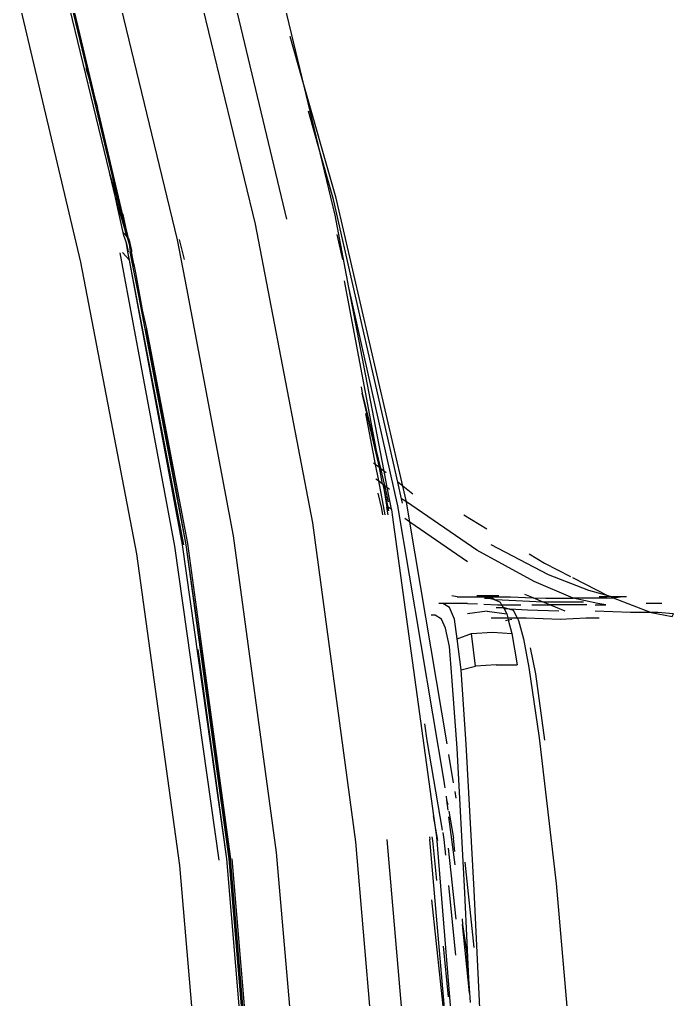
# Model space of a CAD drawing. Header units: millimetres. Extents: x -41292 to 298682, y -22072 to 33155.
# Drawn here: x 26292.5 to 26342.6, y -4276.6 to -4201.4 of the extents above; entities that cross this region are included whole.
import ezdxf

# ---------------------------------------------------------------- set-up
doc = ezdxf.new("R2010")
doc.units = ezdxf.units.MM

# ---------------------------------------------------------------- blocks, each defined once
blk = doc.blocks.new('rmfnasesx')
for p, q in [((53774.928, 11316.794), (53777.391, 11306.545)), ((53773.828, 11295.294), (53768.828, 11315.994)), ((53771.228, 11316.494), (53776.228, 11295.694)), ((53762.928, 11314.394), (53767.828, 11294.094)), ((53762.636, 11299.307), (53759.228, 11313.294)), ((53761.135, 11306.209), (53759.428, 11313.394)), ((53761.655, 11304.439), (53759.528, 11313.394)), ((53760.428, 11292.394), (53755.728, 11312.294)), ((53777.391, 11306.545), (53776.487, 11309.717)), ((53760.82, 11307.281), (53761.135, 11306.209)), ((53761.135, 11306.209), (53761.655, 11304.439)), ((53763.362, 11296.838), (53761.135, 11306.209)), ((53780.028, 11297.294), (53777.391, 11306.545)), ((53777.391, 11306.545), (53778.623, 11301.42)), ((53761.655, 11304.439), (53761.712, 11304.248)), ((53763.64, 11296.088), (53761.712, 11304.248)), ((53778.623, 11301.42), (53777.896, 11303.974)), ((53779.828, 11297.194), (53778.623, 11301.42)), ((53778.623, 11301.42), (53779.928, 11295.994)), ((53762.664, 11299.181), (53762.636, 11299.307)), ((53763.362, 11296.838), (53762.664, 11299.181)), ((53763.079, 11297.358), (53762.664, 11299.181)), ((53763.079, 11297.358), (53763.355, 11296.42)), ((53763.27, 11296.519), (53763.079, 11297.358)), ((53784.76, 11275.509), (53779.828, 11297.194)), ((53785.147, 11275.204), (53780.028, 11297.294)), ((53763.355, 11296.42), (53763.27, 11296.519)), ((53763.691, 11294.673), (53763.27, 11296.519)), ((53763.355, 11296.42), (53763.906, 11294.547)), ((53763.502, 11296.249), (53763.355, 11296.42)), ((53763.502, 11296.249), (53763.362, 11296.838)), ((53763.552, 11296.19), (53763.502, 11296.249)), ((53763.64, 11296.088), (53763.552, 11296.19)), ((53763.882, 11295.068), (53763.552, 11296.19)), ((53763.906, 11294.547), (53763.552, 11296.19)), ((53763.668, 11296.055), (53763.64, 11296.088)), ((53763.882, 11295.068), (53763.668, 11296.055)), ((53779.928, 11295.994), (53780.989, 11290.446)), ((53763.997, 11294.676), (53763.882, 11295.068)), ((53778.228, 11272.394), (53773.828, 11295.294)), ((53763.962, 11294.355), (53763.691, 11294.673)), ((53763.768, 11294.333), (53763.691, 11294.673)), ((53763.768, 11294.333), (53763.928, 11293.794)), ((53763.906, 11294.547), (53763.962, 11294.355)), ((53763.962, 11294.355), (53764.128, 11293.794)), ((53764.086, 11294.211), (53763.962, 11294.355)), ((53764.086, 11294.211), (53763.997, 11294.676)), ((53764.117, 11294.174), (53764.086, 11294.211)), ((53764.117, 11294.174), (53764.328, 11293.294)), ((53768.38, 11292.594), (53768.008, 11294.141)), ((53780.08, 11294.52), (53780.508, 11292.6)), ((53763.928, 11293.794), (53764.07, 11293.194)), ((53764.028, 11293.194), (53763.928, 11293.794)), ((53764.128, 11293.794), (53764.228, 11293.194)), ((53767.828, 11294.094), (53768.531, 11290.382)), ((53763.428, 11293.094), (53767.628, 11270.594)), ((53764.16, 11292.533), (53763.636, 11293.128)), ((53764.16, 11292.533), (53764.028, 11293.194)), ((53764.408, 11292.251), (53764.228, 11293.194)), ((53764.228, 11293.194), (53764.529, 11292.113)), ((53764.328, 11293.294), (53764.328, 11293.194)), ((53764.529, 11292.113), (53764.328, 11293.194)), ((53764.728, 11269.994), (53760.428, 11292.394)), ((53768.328, 11270.694), (53764.16, 11292.533)), ((53768.228, 11270.694), (53764.16, 11292.533)), ((53764.529, 11292.113), (53764.408, 11292.251)), ((53764.87, 11289.832), (53764.408, 11292.251)), ((53764.56, 11292.078), (53764.529, 11292.113)), ((53764.659, 11291.561), (53764.56, 11292.078)), ((53765.265, 11288.171), (53764.659, 11291.561)), ((53768.598, 11290.303), (53768.531, 11290.382)), ((53768.531, 11290.382), (53772.128, 11271.394)), ((53780.649, 11290.964), (53783.101, 11277.935)), ((53780.989, 11290.446), (53784.728, 11273.694)), ((53780.989, 11290.446), (53783.684, 11276.358)), ((53764.87, 11289.832), (53765.265, 11288.171)), ((53768.528, 11270.694), (53764.87, 11289.832)), ((53765.265, 11288.171), (53765.476, 11287.285)), ((53768.528, 11270.694), (53765.476, 11287.285)), ((53765.476, 11287.285), (53768.628, 11270.794)), ((53781.955, 11282.811), (53782.033, 11282.325)), ((53782.033, 11282.325), (53783.101, 11277.935)), ((53783.348, 11276.623), (53782.033, 11282.325)), ((53782.279, 11280.787), (53783.028, 11276.875)), ((53783.101, 11277.935), (53783.424, 11276.563)), ((53783.101, 11277.935), (53783.348, 11276.623)), ((53783.028, 11276.875), (53782.888, 11276.985)), ((53783.028, 11276.875), (53783.272, 11275.598)), ((53783.348, 11276.623), (53783.028, 11276.875)), ((53783.424, 11276.563), (53783.348, 11276.623)), ((53783.587, 11275.353), (53783.348, 11276.623)), ((53783.424, 11276.563), (53783.735, 11275.238)), ((53783.684, 11276.358), (53783.424, 11276.563)), ((53783.859, 11276.219), (53783.684, 11276.358)), ((53783.684, 11276.358), (53783.927, 11275.089)), ((53783.272, 11275.598), (53783.087, 11275.742)), ((53783.272, 11275.598), (53783.77, 11272.994)), ((53783.587, 11275.353), (53783.272, 11275.598)), ((53783.634, 11275.316), (53783.587, 11275.353)), ((53785.147, 11275.204), (53784.76, 11275.509)), ((53785.049, 11274.237), (53784.76, 11275.509)), ((53783.528, 11273.494), (53783.26, 11274.667)), ((53784.028, 11273.594), (53783.634, 11275.316)), ((53783.634, 11275.316), (53783.928, 11273.594)), ((53783.735, 11275.238), (53783.634, 11275.316)), ((53783.735, 11275.238), (53784.028, 11273.994)), ((53783.927, 11275.089), (53783.735, 11275.238)), ((53784.128, 11274.933), (53783.927, 11275.089)), ((53783.927, 11275.089), (53784.242, 11273.442)), ((53785.428, 11273.994), (53785.147, 11275.204)), ((53785.921, 11274.594), (53785.147, 11275.204)), ((53785.428, 11273.994), (53785.049, 11274.237)), ((53785.128, 11273.894), (53785.049, 11274.237)), ((53785.688, 11272.446), (53785.428, 11273.994)), ((53790.821, 11270.294), (53785.428, 11273.994)), ((53783.612, 11272.994), (53783.528, 11273.494)), ((53784.031, 11272.994), (53783.928, 11273.594)), ((53784.074, 11273.317), (53784.028, 11273.594)), ((53784.242, 11273.442), (53784.028, 11273.594)), ((53784.276, 11273.418), (53784.242, 11273.442)), ((53784.276, 11273.418), (53784.328, 11272.994)), ((53784.728, 11273.694), (53788.328, 11252.394)), ((53781.528, 11247.894), (53778.228, 11272.394)), ((53784.328, 11272.994), (53787.508, 11249.888)), ((53785.666, 11272.461), (53785.302, 11272.711)), ((53790.121, 11269.394), (53785.688, 11272.446)), ((53788.545, 11255.435), (53785.688, 11272.446)), ((53789.821, 11272.994), (53791.592, 11271.937)), ((53772.128, 11271.394), (53775.428, 11247.094)), ((53767.628, 11270.594), (53771.028, 11246.494)), ((53771.628, 11246.594), (53768.228, 11270.694)), ((53771.928, 11246.594), (53768.528, 11270.694)), ((53771.828, 11246.594), (53768.528, 11270.694)), ((53768.628, 11270.794), (53771.928, 11246.594)), ((53795.221, 11267.894), (53790.821, 11270.294)), ((53796.321, 11268.394), (53791.921, 11270.694)), ((53768.028, 11246.094), (53764.728, 11269.994)), ((53794.837, 11270), (53796.021, 11269.294)), ((53796.021, 11269.294), (53798.023, 11268.272)), ((53798.221, 11266.594), (53795.221, 11267.894)), ((53799.421, 11267.194), (53796.321, 11268.394)), ((53798.165, 11268.2), (53800.921, 11266.794)), ((53800.921, 11266.794), (53799.421, 11267.194)), ((53789.321, 11266.694), (53788.921, 11266.794)), ((53789.321, 11266.694), (53793.421, 11266.694)), ((53792.521, 11266.794), (53790.821, 11266.794)), ((53791.421, 11266.594), (53791.621, 11266.594)), ((53791.621, 11266.594), (53792.021, 11266.594)), ((53792.121, 11266.494), (53791.621, 11266.594)), ((53792.021, 11266.594), (53792.234, 11266.487)), ((53792.234, 11266.487), (53792.121, 11266.494)), ((53792.234, 11266.487), (53792.621, 11266.294)), ((53793.821, 11266.394), (53792.234, 11266.487)), ((53793.421, 11266.694), (53795.15, 11266.63)), ((53795.912, 11266.31), (53793.821, 11266.394)), ((53795.15, 11266.63), (53794.521, 11266.894)), ((53795.15, 11266.63), (53796.121, 11266.594)), ((53795.912, 11266.31), (53795.15, 11266.63)), ((53796.321, 11266.294), (53795.912, 11266.31)), ((53796.428, 11266.094), (53795.912, 11266.31)), ((53796.121, 11266.594), (53798.221, 11266.594)), ((53800.121, 11266.194), (53798.221, 11266.594)), ((53800.821, 11266.594), (53798.221, 11266.594)), ((53801.174, 11266.694), (53800.221, 11266.694)), ((53800.821, 11266.594), (53801.305, 11266.642)), ((53801.174, 11266.694), (53800.921, 11266.794)), ((53801.174, 11266.694), (53801.305, 11266.642)), ((53801.821, 11266.694), (53801.174, 11266.694)), ((53801.305, 11266.642), (53801.821, 11266.694)), ((53801.305, 11266.642), (53804.221, 11265.494)), ((53802.321, 11266.694), (53801.821, 11266.694)), ((53788.221, 11266.194), (53787.921, 11266.194)), ((53788.721, 11265.894), (53788.221, 11266.194)), ((53790.121, 11266.194), (53788.221, 11266.194)), ((53789.121, 11264.994), (53788.721, 11265.894)), ((53790.121, 11266.194), (53790.887, 11266.16)), ((53791.621, 11265.594), (53790.121, 11265.394)), ((53791.378, 11266.139), (53792.421, 11266.094)), ((53791.621, 11265.594), (53793.121, 11265.394)), ((53792.321, 11265.894), (53792.843, 11265.894)), ((53792.421, 11266.094), (53792.732, 11266.094)), ((53792.621, 11266.294), (53792.732, 11266.094)), ((53792.732, 11266.094), (53794.206, 11266.094)), ((53792.732, 11266.094), (53792.843, 11265.894)), ((53792.843, 11265.894), (53792.921, 11265.894)), ((53792.843, 11265.894), (53792.921, 11265.794)), ((53792.921, 11265.894), (53793.355, 11265.77)), ((53793.355, 11265.77), (53792.921, 11265.794)), ((53792.921, 11265.794), (53793.121, 11265.394)), ((53793.355, 11265.77), (53793.621, 11265.694)), ((53794.721, 11265.694), (53793.355, 11265.77)), ((53793.621, 11265.694), (53793.921, 11265.094)), ((53797.121, 11265.594), (53794.721, 11265.694)), ((53795.058, 11266.094), (53796.428, 11266.094)), ((53799.021, 11266.294), (53796.321, 11266.294)), ((53797.621, 11265.594), (53796.428, 11266.094)), ((53799.278, 11266.094), (53796.428, 11266.094)), ((53799.921, 11266.094), (53800.721, 11266.094)), ((53802.621, 11265.494), (53799.921, 11265.594)), ((53800.721, 11266.094), (53800.121, 11266.194)), ((53805.021, 11266.194), (53803.821, 11266.194)), ((53787.621, 11265.294), (53787.321, 11265.294)), ((53788.121, 11264.994), (53787.621, 11265.294)), ((53788.421, 11264.294), (53788.121, 11264.994)), ((53789.321, 11263.494), (53789.121, 11264.994)), ((53791.921, 11265.094), (53793.201, 11265.094)), ((53793.021, 11264.894), (53793.242, 11264.938)), ((53793.121, 11265.394), (53793.201, 11265.094)), ((53793.201, 11265.094), (53793.242, 11264.938)), ((53793.201, 11265.094), (53793.921, 11265.094)), ((53793.242, 11264.938), (53793.521, 11264.994)), ((53793.242, 11264.938), (53793.521, 11263.894)), ((53793.921, 11265.094), (53794.021, 11264.894)), ((53793.921, 11265.094), (53794.621, 11265.094)), ((53794.021, 11264.894), (53794.421, 11263.494)), ((53794.621, 11265.094), (53797.221, 11264.994)), ((53797.221, 11264.994), (53799.221, 11265.094)), ((53799.221, 11265.094), (53800.221, 11265.094)), ((53804.221, 11265.494), (53802.621, 11265.494)), ((53804.221, 11265.494), (53805.821, 11265.194)), ((53804.721, 11265.494), (53804.221, 11265.494)), ((53805.921, 11265.394), (53804.721, 11265.494)), ((53805.821, 11265.194), (53805.921, 11265.394)), ((53788.721, 11262.894), (53788.421, 11264.294)), ((53789.321, 11263.494), (53790.421, 11263.894)), ((53789.621, 11261.094), (53789.321, 11263.494)), ((53790.421, 11263.894), (53792.021, 11263.994)), ((53790.721, 11261.394), (53790.421, 11263.894)), ((53792.021, 11263.994), (53793.521, 11263.894)), ((53793.521, 11263.894), (53793.921, 11261.494)), ((53794.421, 11263.494), (53794.821, 11261.294)), ((53771.628, 11246.594), (53769.428, 11262.66)), ((53788.921, 11260.594), (53788.721, 11262.894)), ((53794.921, 11262.794), (53795.321, 11260.794)), ((53789.621, 11261.094), (53790.721, 11261.394)), ((53790.021, 11255.394), (53789.621, 11261.094)), ((53792.321, 11261.494), (53790.721, 11261.394)), ((53792.321, 11261.494), (53793.921, 11261.494)), ((53794.821, 11261.294), (53795.621, 11255.894)), ((53789.321, 11255.094), (53788.921, 11260.594)), ((53795.321, 11260.794), (53796.021, 11255.694)), ((53787.019, 11255.677), (53786.833, 11256.96)), ((53795.621, 11255.894), (53796.921, 11244.694)), ((53788.204, 11248.808), (53787.019, 11255.677)), ((53789.921, 11243.994), (53789.321, 11255.094)), ((53790.621, 11244.194), (53790.021, 11255.394)), ((53789.051, 11252.424), (53788.682, 11254.617)), ((53788.328, 11252.394), (53788.357, 11252.17)), ((53788.357, 11252.17), (53788.371, 11252.085)), ((53788.371, 11252.085), (53788.372, 11252.058)), ((53788.486, 11251.404), (53788.499, 11251.094)), ((53789.245, 11251.267), (53789.163, 11251.756)), ((53788.499, 11251.094), (53788.597, 11250.347)), ((53788.499, 11251.094), (53788.593, 11250.772)), ((53787.828, 11247.994), (53787.508, 11249.888)), ((53787.508, 11249.888), (53787.728, 11248.294)), ((53788.667, 11249.818), (53789.152, 11246.138)), ((53788.679, 11250.261), (53789.028, 11248.194)), ((53787.2, 11248.294), (53787.228, 11248.094)), ((53787.377, 11248.294), (53787.428, 11247.994)), ((53787.728, 11248.294), (53789.115, 11231.254)), ((53788.328, 11248.094), (53788.237, 11248.62)), ((53783.728, 11222.294), (53781.528, 11247.894)), ((53783.928, 11248.094), (53786.128, 11222.394)), ((53788.361, 11234.849), (53787.228, 11248.094)), ((53787.428, 11247.994), (53787.736, 11244.934)), ((53788.449, 11246.884), (53788.328, 11248.094)), ((53789.136, 11247.158), (53789.028, 11248.194)), ((53775.428, 11247.094), (53777.628, 11221.894)), ((53788.632, 11247.42), (53789.219, 11241.971)), ((53770.128, 11221.394), (53768.028, 11246.094)), ((53773.728, 11221.594), (53771.628, 11246.594)), ((53773.928, 11221.594), (53771.828, 11246.594)), ((53774.028, 11221.594), (53771.928, 11246.594)), ((53772.028, 11246.594), (53773.713, 11226.531)), ((53790.621, 11239.795), (53789.941, 11246.338)), ((53789.221, 11239.199), (53788.683, 11244.551)), ((53796.921, 11244.694), (53798.221, 11229.894)), ((53790.266, 11236.312), (53789.921, 11243.994)), ((53791.321, 11229.394), (53790.621, 11244.194)), ((53787.341, 11243.442), (53788.484, 11232.872)), ((53789.698, 11241.999), (53789.718, 11241.568)), ((53789.718, 11241.568), (53790.028, 11239.494)), ((53790.266, 11236.312), (53789.718, 11241.568)), ((53788.244, 11239.894), (53788.636, 11236.004)), ((53790.028, 11239.494), (53790.266, 11236.312)), ((53790.266, 11236.312), (53790.303, 11235.958)), ((53790.303, 11235.958), (53790.321, 11235.579))]:
    blk.add_line(p, q)

msp = doc.modelspace()

# ---------------------------------------------------------------- block references
msp.add_blockref('rmfnasesx', (-27463.272, -15512.431))

doc.saveas('drawing.dxf')
